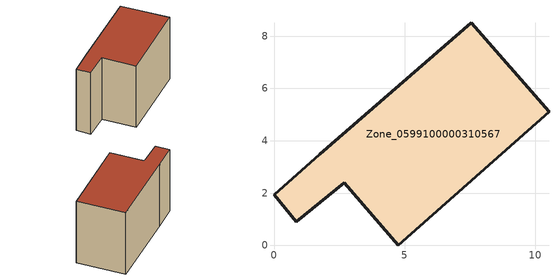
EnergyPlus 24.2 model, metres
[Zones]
Zone_0599100000310567
 floor ground (C_G): 4.76,0 2.68,2.4 0.86,0.9 0,1.93 1.74,3.48 7.55,8.51 10.52,5.11 z0
 wall outside (C_F): 10.52,5.11 7.55,8.51 1.74,3.48 0,1.93 0.86,0.9 2.68,2.4 4.76,0 10.52,5.11 z0:6.39
 roof outside (C_R): 2.68,2.4 4.76,0 10.52,5.11 7.55,8.51 1.74,3.48 0,1.93 0.86,0.9 z6.39
[BUILDING]
Pand.0599100000310567: North Axis=0; Terrain=City; Loads Convergence Tolerance Value=0.04; Temperature Convergence Tolerance Value=0.4; Solar Distribution=FullExterior; Maximum Number of Warmup Days=25; Minimum Number of Warmup Days=1
[Site:Location]
Rotterdam.The.Hague.AP_ZH_NLD Design_Conditions: Latitude=51.96; Longitude=4.45; Time Zone=1; Elevation=-4.5
[SITE:GROUNDTEMPERATURE:BUILDINGSURFACE]
18, 18, 18, 18, 18, 18, 18, 18, 18, 18, 18, 18
[MATERIAL] Thermal Absorptance=0.9; Solar Absorptance=0.7; Visible Absorptance=0.7
Name | Roughness | Thickness | Conductivity | Density | Specific Heat
G.TC.1946 | MediumSmooth | 0.15 | 1 | 540 | 1210
F.TC.1946 | Rough | 0.3 | 0.857143 | 1920 | 840
R.TC.1946 | MediumRough | 0.2 | 0.909091 | 1500 | 1000
[CONSTRUCTION]
C_G: G.TC.1946
C_F: F.TC.1946
C_R: R.TC.1946
[ZONE]
Zone_0599100000310567: Type=1; Multiplier=1; Ceiling Height=Autocalculate; Volume=Autocalculate; Floor Area=autocalculate; Part of Total Floor Area=Yes
[ZONEINFILTRATION:DESIGNFLOWRATE]
Infil_Zone_0599100000310567: Zone or ZoneList or Space or SpaceList=Zone_0599100000310567; Schedule=AlwaysOn; Design Flow Rate Calculation Method=Flow/Area; Flow Rate per Floor Area=0.003; Constant Term Coefficient=1; Temperature Term Coefficient=0; Velocity Term Coefficient=0; Velocity Squared Term Coefficient=0
[HVACTEMPLATE:ZONE:IDEALLOADSAIRSYSTEM]
Zone_0599100000310567: Maximum Heating Supply Air Temperature=50; Minimum Cooling Supply Air Temperature=13; Maximum Heating Supply Air Humidity Ratio=0.0156; Minimum Cooling Supply Air Humidity Ratio=0.0077; Heating Limit=NoLimit; Cooling Limit=NoLimit; Dehumidification Control Type=ConstantSensibleHeatRatio; Cooling Sensible Heat Ratio=0.7; Dehumidification Setpoint=60; Humidification Control Type=None; Humidification Setpoint=30; Outdoor Air Method=None; Outdoor Air Flow Rate per Person=0.00944; Outdoor Air Flow Rate per Zone Floor Area=0; Outdoor Air Flow Rate per Zone=0; Demand Controlled Ventilation Type=None; Outdoor Air Economizer Type=NoEconomizer; Heat Recovery Type=None; Sensible Heat Recovery Effectiveness=0.7; Latent Heat Recovery Effectiveness=0.65
[ZONECONTROL:THERMOSTAT]
ThermostatControl_Zone_0599100000310567: Zone or ZoneList=Zone_0599100000310567; Control Type Schedule=DualSetpointControlType; Control 1=Thermostat_Zone_0599100000310567; Temperature Difference Between Cutout And Setpoint=0
[THERMOSTATSETPOINT:DUALSETPOINT]
Thermostat_Zone_0599100000310567: Heating Setpoint Temperature Schedule=HeatingSetpoint_Zone_0599100000310567; Cooling Setpoint Temperature Schedule=CoolingSetpoint_Zone_0599100000310567
[SCHEDULE:COMPACT]
HeatingSetpoint_Zone_0599100000310567: Through: 12/31, For: AllDays, Until: 24:00, 21
CoolingSetpoint_Zone_0599100000310567: Through: 12/31, For: AllDays, Until: 24:00, 24
DualSetpointControlType: Through: 12/31, For: AllDays, Until: 24:00, 4
AlwaysOn: Through: 12/31, For: AllDays, Until: 24:00, 1
